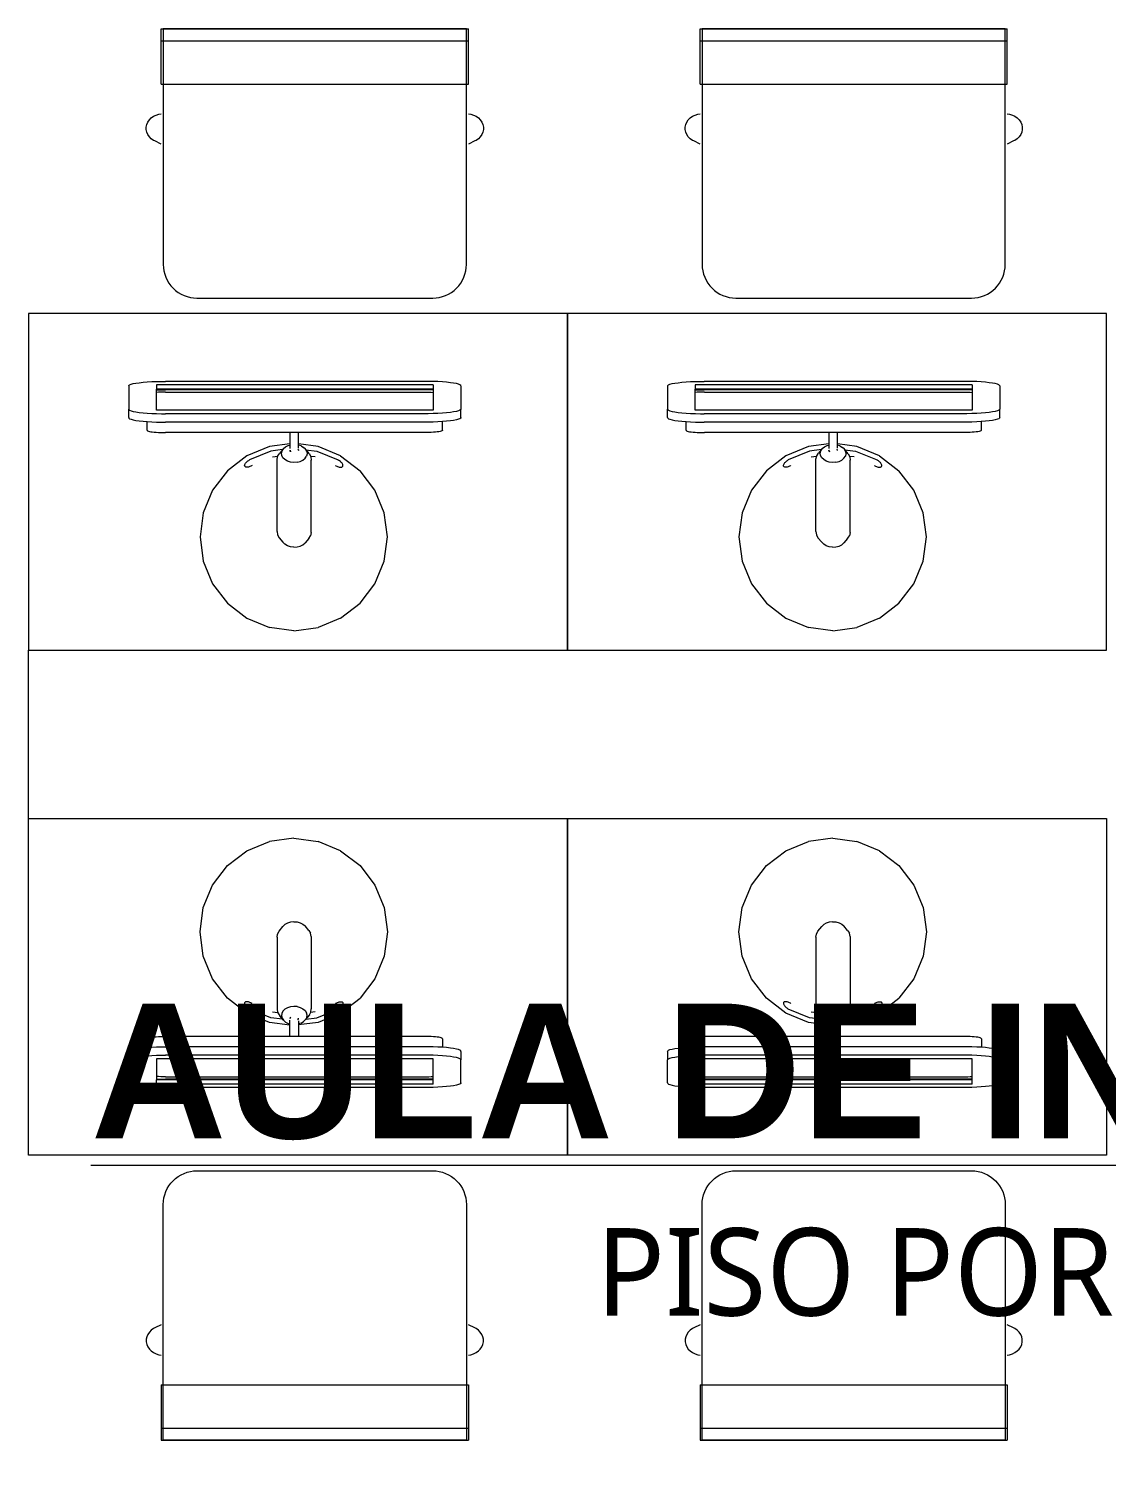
# Model space of a CAD drawing. Header units: metres. Extents: x 28 to 239, y -1 to 113.
# Drawn here: x 74.276 to 75.876, y 87.617 to 89.747 of the extents above; entities that cross this region are included whole.
import ezdxf

# ---------------------------------------------------------------- set-up
doc = ezdxf.new("R2010")
doc.units = ezdxf.units.M
for name, color, linetype, lineweight in [('Equipamiento SR', 23, 'Continuous', 0), ('GRAFO 0 BLANCO', 7, 'Continuous', 0), ('letras sr', 7, 'Continuous', 5), ('Muebles fijos El', 101, 'Continuous', 0)]:
    doc.layers.add(name, color=color, linetype=linetype, lineweight=lineweight)
doc.styles.add('Santa Rosa 1 50', font='trebuc.ttf')

# ---------------------------------------------------------------- blocks, each defined once
blk = doc.blocks.new('A$C25F65E93')
at = {"layer": 'Equipamiento SR', "linetype": 'Continuous'}
for p, q in [((0.1301, 0.4896), (0.1325, 0.493)), ((0.1325, 0.493), (0.1354, 0.4959)), ((0.1354, 0.4959), (0.1387, 0.4981)), ((0.1387, 0.4981), (0.1423, 0.4996)), ((0.1423, 0.4996), (0.146, 0.5004)), ((0.146, 0.5004), (0.1498, 0.5004)), ((0.1498, 0.5004), (0.1536, 0.4996)), ((0.1536, 0.4996), (0.1571, 0.4981)), ((0.1571, 0.4981), (0.1604, 0.4959)), ((0.1604, 0.4959), (0.1633, 0.493)), ((0.1633, 0.493), (0.1658, 0.4896)), ((0.018, 0.4782), (0, 0.4782)), ((0, 0.0222), (0, 0.4782)), ((0.0824, 0.4782), (0.018, 0.4782)), ((0.018, 0.0222), (0.018, 0.4782)), ((0.0824, 0.0222), (0.0824, 0.4782)), ((0.1264, 0.4782), (0.1269, 0.4816)), ((0.1269, 0.4816), (0.1282, 0.4858)), ((0.1282, 0.4858), (0.1301, 0.4896)), ((0.1658, 0.4896), (0.1667, 0.4877)), ((0.1667, 0.4877), (0.1714, 0.4782)), ((0.018, 0.0222), (0, 0.0222)), ((0.0824, 0.0222), (0.018, 0.0222)), ((0.1269, 0.0187), (0.1264, 0.0222)), ((0.1714, 0.0222), (0.1667, 0.0127)), ((0.1282, 0.0146), (0.1269, 0.0187)), ((0.1301, 0.0107), (0.1282, 0.0146)), ((0.1325, 0.0073), (0.1301, 0.0107)), ((0.1354, 0.0045), (0.1325, 0.0073)), ((0.1387, 0.0023), (0.1354, 0.0045)), ((0.1423, 0.0008), (0.1387, 0.0023)), ((0.146, 0), (0.1423, 0.0008)), ((0.1536, 0.0008), (0.1498, 0)), ((0.1571, 0.0023), (0.1536, 0.0008)), ((0.1604, 0.0045), (0.1571, 0.0023)), ((0.1633, 0.0073), (0.1604, 0.0045)), ((0.1658, 0.0107), (0.1633, 0.0073)), ((0.1667, 0.0127), (0.1658, 0.0107)), ((0.1498, 0), (0.146, 0))]:
    blk.add_line(p, q, dxfattribs=at)
blk.add_lwpolyline([(0, 0.0252), (0.35, 0.0252, 0.414214), (0.4, 0.0752), (0.4, 0.4252, 0.414214), (0.35, 0.4752), (0, 0.4752), (0, 0.0252)], format="xyb", dxfattribs=at)
blk = doc.blocks.new('A$C34F338A5')
at = {"layer": 'Muebles fijos El'}
for p, q in [((0.3439, 0.6404), (0.343, 0.6382)), ((0.3448, 0.6416), (0.3439, 0.6404)), ((0.3456, 0.6418), (0.3448, 0.6416)), ((0.3456, 0.6418), (0.3581, 0.6418)), ((0.3565, 0.6404), (0.3556, 0.6382)), ((0.3574, 0.6416), (0.3565, 0.6404)), ((0.3581, 0.6418), (0.3574, 0.6416)), ((0.3925, 0.6418), (0.3581, 0.6418)), ((0.3925, 0.6418), (0.3932, 0.6416)), ((0.3932, 0.6416), (0.3941, 0.6404)), ((0.3941, 0.6404), (0.395, 0.6382)), ((0.3401, 0.6205), (0.3396, 0.6144)), ((0.3407, 0.6261), (0.3401, 0.6205)), ((0.3414, 0.631), (0.3407, 0.6261)), ((0.3422, 0.6351), (0.3414, 0.631)), ((0.343, 0.6382), (0.3422, 0.6351)), ((0.3527, 0.6205), (0.3521, 0.6143)), ((0.3533, 0.6261), (0.3527, 0.6205)), ((0.354, 0.631), (0.3533, 0.6261)), ((0.3547, 0.6351), (0.354, 0.631)), ((0.3556, 0.6382), (0.3547, 0.6351)), ((0.395, 0.6382), (0.3959, 0.6351)), ((0.3959, 0.6351), (0.3966, 0.631)), ((0.3966, 0.631), (0.3973, 0.6261)), ((0.3973, 0.6261), (0.398, 0.6205)), ((0.398, 0.6205), (0.3985, 0.6143)), ((0.3236, 0.5976), (0.3234, 0.5942)), ((0.3238, 0.6009), (0.3236, 0.5976)), ((0.324, 0.604), (0.3238, 0.6009)), ((0.3243, 0.6067), (0.324, 0.604)), ((0.3246, 0.6091), (0.3243, 0.6067)), ((0.325, 0.6111), (0.3246, 0.6091)), ((0.3254, 0.6126), (0.325, 0.6111)), ((0.3259, 0.6137), (0.3254, 0.6126)), ((0.3263, 0.6143), (0.3259, 0.6137)), ((0.3268, 0.6144), (0.3263, 0.6143)), ((0.3268, 0.6144), (0.3396, 0.6144)), ((0.3389, 0.6004), (0.3388, 0.5931)), ((0.3392, 0.6075), (0.3389, 0.6004)), ((0.3396, 0.6143), (0.3392, 0.6075)), ((0.3396, 0.6144), (0.3396, 0.6143)), ((0.3515, 0.6004), (0.3513, 0.5931)), ((0.3518, 0.6075), (0.3515, 0.6004)), ((0.3521, 0.6143), (0.3518, 0.6075)), ((0.3565, 0.6007), (0.3565, 0.1896)), ((0.3829, 0.6007), (0.3565, 0.6007)), ((0.3831, 0.5976), (0.3829, 0.6007)), ((0.3866, 0.6007), (0.3829, 0.6007)), ((0.3832, 0.5942), (0.3831, 0.5976)), ((0.3866, 0.6007), (0.3866, 0.6004)), ((0.3879, 0.6007), (0.3866, 0.6007)), ((0.3866, 0.6004), (0.3867, 0.5931)), ((0.3942, 0.6007), (0.3879, 0.6007)), ((0.3879, 0.6007), (0.3879, 0.1896)), ((0.3942, 0.6007), (0.3942, 0.1896)), ((0.3985, 0.6143), (0.3989, 0.6075)), ((0.3989, 0.6075), (0.3991, 0.6004)), ((0.3991, 0.6004), (0.3993, 0.5931)), ((0.3234, 0.5906), (0.3233, 0.587)), ((0.3233, 0.587), (0.3233, 0.4006)), ((0.3234, 0.5942), (0.3234, 0.5906)), ((0.3388, 0.5931), (0.3388, 0.5873)), ((0.3388, 0.5873), (0.3388, 0.203)), ((0.3513, 0.5931), (0.3513, 0.5873)), ((0.3513, 0.5873), (0.3513, 0.203)), ((0.3833, 0.5906), (0.3832, 0.5942)), ((0.3833, 0.587), (0.3833, 0.5906)), ((0.3833, 0.2033), (0.3833, 0.587)), ((0.3867, 0.5931), (0.3867, 0.5873)), ((0.3867, 0.5873), (0.3867, 0.203)), ((0.3993, 0.5931), (0.3993, 0.5873)), ((0.3993, 0.5873), (0.3993, 0.203)), ((0.1322, 0.528), (0.1682, 0.5328)), ((0.1682, 0.5328), (0.2042, 0.528)), ((0.0698, 0.492), (0.0986, 0.5141)), ((0.0986, 0.5141), (0.1322, 0.528)), ((0.2042, 0.528), (0.2377, 0.5141)), ((0.2377, 0.5141), (0.2665, 0.492)), ((0.0477, 0.4632), (0.0698, 0.492)), ((0.2887, 0.4632), (0.2665, 0.492)), ((0.0477, 0.4632), (0.0338, 0.4297)), ((0.2719, 0.4641), (0.272, 0.4649)), ((0.2719, 0.4632), (0.2719, 0.4641)), ((0.2719, 0.4622), (0.2719, 0.4632)), ((0.2721, 0.4611), (0.2719, 0.4622)), ((0.272, 0.4649), (0.2723, 0.4655)), ((0.2725, 0.4599), (0.2721, 0.4611)), ((0.2723, 0.4655), (0.2727, 0.466)), ((0.2729, 0.4587), (0.2725, 0.4599)), ((0.2727, 0.466), (0.2732, 0.4664)), ((0.2734, 0.4575), (0.2729, 0.4587)), ((0.2732, 0.4664), (0.2737, 0.4666)), ((0.274, 0.4563), (0.2734, 0.4575)), ((0.2737, 0.4666), (0.2744, 0.4666)), ((0.2744, 0.4556), (0.274, 0.4563)), ((0.2744, 0.4666), (0.2751, 0.4665)), ((0.2751, 0.4665), (0.2759, 0.4663)), ((0.2759, 0.4663), (0.2768, 0.4658)), ((0.2768, 0.4658), (0.2777, 0.4653)), ((0.2777, 0.4653), (0.2786, 0.4646)), ((0.2786, 0.4646), (0.2795, 0.4637)), ((0.2795, 0.4637), (0.2804, 0.4628)), ((0.2804, 0.4628), (0.2812, 0.4617)), ((0.2812, 0.4617), (0.282, 0.4606)), ((0.2816, 0.4609), (0.2825, 0.4597)), ((0.282, 0.4606), (0.2828, 0.4595)), ((0.2957, 0.4278), (0.2828, 0.4595)), ((0.2887, 0.4632), (0.3026, 0.4297)), ((0.0291, 0.3937), (0.0338, 0.4297)), ((0.2978, 0.4117), (0.2957, 0.4278)), ((0.3026, 0.4297), (0.3064, 0.4006)), ((0.1546, 0.4032), (0.1566, 0.4072)), ((0.1566, 0.4072), (0.1593, 0.4104)), ((0.1659, 0.4158), (0.1593, 0.4104)), ((0.1659, 0.4158), (0.1701, 0.4186)), ((0.1748, 0.4197), (0.1701, 0.4186)), ((0.1748, 0.4197), (0.2825, 0.4197)), ((0.2803, 0.4032), (0.2824, 0.4072)), ((0.2824, 0.4072), (0.2851, 0.4104)), ((0.2872, 0.4191), (0.2825, 0.4197)), ((0.2851, 0.4104), (0.2882, 0.4125)), ((0.287, 0.4255), (0.2879, 0.4187)), ((0.2916, 0.4168), (0.2872, 0.4191)), ((0.2917, 0.4133), (0.2882, 0.4125)), ((0.2916, 0.4168), (0.2985, 0.4111)), ((0.2952, 0.4128), (0.2917, 0.4133)), ((0.2952, 0.4128), (0.2985, 0.4111)), ((0.2985, 0.4111), (0.3013, 0.4083)), ((0.3036, 0.4045), (0.3013, 0.4083)), ((0.0291, 0.3937), (0.0338, 0.3576)), ((0.1531, 0.3936), (0.1534, 0.3985)), ((0.1531, 0.3936), (0.1537, 0.3887)), ((0.1534, 0.3985), (0.1546, 0.4032)), ((0.1537, 0.3887), (0.1551, 0.3842)), ((0.1551, 0.3842), (0.1574, 0.3804)), ((0.2791, 0.3985), (0.2788, 0.3936)), ((0.2788, 0.3936), (0.2794, 0.3887)), ((0.2791, 0.3985), (0.2803, 0.4032)), ((0.2794, 0.3887), (0.2809, 0.3842)), ((0.2809, 0.3842), (0.2831, 0.3804)), ((0.2969, 0.3881), (0.2947, 0.3888)), ((0.2947, 0.3888), (0.2958, 0.3883)), ((0.2958, 0.3883), (0.2969, 0.3881)), ((0.2985, 0.3999), (0.2965, 0.4005)), ((0.2977, 0.4004), (0.2965, 0.4005)), ((0.2985, 0.3999), (0.2977, 0.4004)), ((0.3048, 0.388), (0.2994, 0.388)), ((0.3002, 0.4006), (0.3048, 0.4006)), ((0.3021, 0.3814), (0.3041, 0.3855)), ((0.3066, 0.388), (0.3026, 0.3576)), ((0.3036, 0.4045), (0.3048, 0.4006)), ((0.3041, 0.3855), (0.3048, 0.388)), ((0.3048, 0.4006), (0.3064, 0.4006)), ((0.3066, 0.388), (0.3048, 0.388)), ((0.3064, 0.4006), (0.3233, 0.4006)), ((0.3233, 0.388), (0.3066, 0.388)), ((0.3233, 0.4006), (0.3233, 0.388)), ((0.3233, 0.388), (0.3233, 0.2033)), ((0.1574, 0.3804), (0.1603, 0.3775)), ((0.1671, 0.3718), (0.1603, 0.3775)), ((0.1715, 0.3695), (0.1671, 0.3718)), ((0.1762, 0.3689), (0.1715, 0.3695)), ((0.1762, 0.3689), (0.284, 0.3689)), ((0.2831, 0.3804), (0.286, 0.3775)), ((0.284, 0.3689), (0.2886, 0.3701)), ((0.286, 0.3775), (0.2893, 0.3758)), ((0.287, 0.3618), (0.2881, 0.3699)), ((0.2886, 0.3701), (0.2928, 0.3728)), ((0.2893, 0.3758), (0.2928, 0.3753)), ((0.2994, 0.3783), (0.2928, 0.3728)), ((0.2928, 0.3753), (0.2962, 0.3762)), ((0.298, 0.3771), (0.2957, 0.3595)), ((0.2962, 0.3762), (0.2994, 0.3783)), ((0.2994, 0.3783), (0.3021, 0.3814)), ((0.0477, 0.3241), (0.0338, 0.3576)), ((0.2957, 0.3595), (0.2828, 0.3278)), ((0.3026, 0.3576), (0.2887, 0.3241)), ((0.0698, 0.2953), (0.0477, 0.3241)), ((0.2887, 0.3241), (0.2665, 0.2953)), ((0.2721, 0.3262), (0.2719, 0.3251)), ((0.2719, 0.3251), (0.2719, 0.3241)), ((0.2719, 0.3241), (0.2719, 0.3232)), ((0.2719, 0.3232), (0.272, 0.3225)), ((0.272, 0.3225), (0.2723, 0.3218)), ((0.2725, 0.3274), (0.2721, 0.3262)), ((0.2723, 0.3218), (0.2727, 0.3213)), ((0.2729, 0.3286), (0.2725, 0.3274)), ((0.2727, 0.3213), (0.2732, 0.3209)), ((0.2734, 0.3298), (0.2729, 0.3286)), ((0.2732, 0.3209), (0.2737, 0.3207)), ((0.274, 0.331), (0.2734, 0.3298)), ((0.2737, 0.3207), (0.2744, 0.3207)), ((0.2744, 0.3317), (0.274, 0.331)), ((0.2744, 0.3207), (0.2751, 0.3208)), ((0.2751, 0.3208), (0.2759, 0.3211)), ((0.2759, 0.3211), (0.2768, 0.3215)), ((0.2768, 0.3215), (0.2777, 0.322)), ((0.2777, 0.322), (0.2786, 0.3228)), ((0.2786, 0.3228), (0.2795, 0.3236)), ((0.2795, 0.3236), (0.2804, 0.3245)), ((0.2804, 0.3245), (0.2812, 0.3256)), ((0.2812, 0.3256), (0.282, 0.3267)), ((0.282, 0.3267), (0.2828, 0.3278)), ((0.0986, 0.2732), (0.0698, 0.2953)), ((0.2665, 0.2953), (0.2377, 0.2732)), ((0.1322, 0.2593), (0.0986, 0.2732)), ((0.1682, 0.2545), (0.1322, 0.2593)), ((0.2042, 0.2593), (0.1682, 0.2545)), ((0.2377, 0.2732), (0.2042, 0.2593)), ((0.3234, 0.1997), (0.3233, 0.2033)), ((0.3234, 0.1961), (0.3234, 0.1997)), ((0.3236, 0.1926), (0.3234, 0.1961)), ((0.3238, 0.1894), (0.3236, 0.1926)), ((0.3388, 0.1972), (0.3388, 0.203)), ((0.3389, 0.1898), (0.3388, 0.1972)), ((0.3513, 0.1972), (0.3513, 0.203)), ((0.3515, 0.1898), (0.3513, 0.1972)), ((0.3831, 0.1926), (0.3829, 0.1896)), ((0.3832, 0.1961), (0.3831, 0.1926)), ((0.3833, 0.1997), (0.3832, 0.1961)), ((0.3833, 0.2033), (0.3833, 0.1997)), ((0.3866, 0.1898), (0.3867, 0.1972)), ((0.3867, 0.1972), (0.3867, 0.203)), ((0.3991, 0.1898), (0.3993, 0.1972)), ((0.3993, 0.1972), (0.3993, 0.203)), ((0.324, 0.1863), (0.3238, 0.1894)), ((0.3243, 0.1836), (0.324, 0.1863)), ((0.3246, 0.1812), (0.3243, 0.1836)), ((0.325, 0.1792), (0.3246, 0.1812)), ((0.3254, 0.1777), (0.325, 0.1792)), ((0.3259, 0.1766), (0.3254, 0.1777)), ((0.3263, 0.176), (0.3259, 0.1766)), ((0.3268, 0.1759), (0.3263, 0.176)), ((0.3268, 0.1759), (0.3396, 0.1759)), ((0.3392, 0.1827), (0.3389, 0.1898)), ((0.3396, 0.176), (0.3392, 0.1827)), ((0.3396, 0.1759), (0.3396, 0.176)), ((0.3401, 0.1698), (0.3396, 0.1759)), ((0.3518, 0.1827), (0.3515, 0.1898)), ((0.3521, 0.176), (0.3518, 0.1827)), ((0.3527, 0.1698), (0.3521, 0.176)), ((0.3565, 0.1896), (0.3829, 0.1896)), ((0.3829, 0.1896), (0.3866, 0.1896)), ((0.3866, 0.1896), (0.3866, 0.1898)), ((0.3866, 0.1896), (0.3879, 0.1896)), ((0.3942, 0.1896), (0.3879, 0.1896)), ((0.398, 0.1698), (0.3985, 0.176)), ((0.3985, 0.176), (0.3989, 0.1827)), ((0.3989, 0.1827), (0.3991, 0.1898)), ((0.3407, 0.1642), (0.3401, 0.1698)), ((0.3414, 0.1593), (0.3407, 0.1642)), ((0.3422, 0.1552), (0.3414, 0.1593)), ((0.343, 0.152), (0.3422, 0.1552)), ((0.3439, 0.1499), (0.343, 0.152)), ((0.3448, 0.1487), (0.3439, 0.1499)), ((0.3533, 0.1642), (0.3527, 0.1698)), ((0.354, 0.1593), (0.3533, 0.1642)), ((0.3547, 0.1552), (0.354, 0.1593)), ((0.3556, 0.152), (0.3547, 0.1552)), ((0.3565, 0.1499), (0.3556, 0.152)), ((0.3574, 0.1487), (0.3565, 0.1499)), ((0.3932, 0.1487), (0.3941, 0.1499)), ((0.3941, 0.1499), (0.395, 0.152)), ((0.395, 0.152), (0.3959, 0.1552)), ((0.3959, 0.1552), (0.3966, 0.1593)), ((0.3966, 0.1593), (0.3973, 0.1642)), ((0.3973, 0.1642), (0.398, 0.1698)), ((0.3456, 0.1485), (0.3448, 0.1487)), ((0.3456, 0.1485), (0.3581, 0.1485)), ((0.3581, 0.1485), (0.3574, 0.1487)), ((0.3925, 0.1485), (0.3581, 0.1485)), ((0.3925, 0.1485), (0.3932, 0.1487))]:
    blk.add_line(p, q, dxfattribs=at)
blk.add_lwpolyline([(0, 0.8), (0.5, 0.8), (0.5, 0), (0, 0), (0, 0.8)], dxfattribs=at)
at = {"layer": 'Muebles fijos El', "xscale": -1}
blk.add_blockref('A$C25F65E93', (0.923, 0.1747), dxfattribs=at)

msp = doc.modelspace()

# ---------------------------------------------------------------- linework, layer by layer
at = {"layer": 'GRAFO 0 BLANCO'}
msp.add_lwpolyline([(74.276, 88.5739), (74.276, 88.8239)], dxfattribs=at)

# ---------------------------------------------------------------- block references
at = {"layer": 'Muebles fijos El', "xscale": -1, "rotation": 270}
for p in [(74.276, 88.8239), (75.0761, 88.8239)]:
    msp.add_blockref('A$C34F338A5', p, dxfattribs=at)
at = {"layer": 'Muebles fijos El', "rotation": 270}
for p in [(74.276, 88.5739), (75.0761, 88.5739)]:
    msp.add_blockref('A$C34F338A5', p, dxfattribs=at)

# ---------------------------------------------------------------- texts
at = {"layer": 'letras sr', "insert": (73.6188, 88.2992), "char_height": 0.209, "attachment_point": 1, "style": 'Santa Rosa 1 50'}
msp.add_mtext_dynamic_manual_height_columns('\\pxqc;{\\fSwis721 Ex BT|b1|i0|c0|p34;\\H0.95694x;\\LAULA DE INNOVACIÓN PEDAGÓGICA 2\\P\\fTrebuchet MS|b0|i0|c0|p34;\\H0.65x;\\lPISO PORCELANATO 60x60CM ANTIDESLIZANTE\\PArea:62.53 m²}', width=6.822621, gutter_width=1, heights=[0], dxfattribs=at)

doc.saveas('drawing.dxf')
